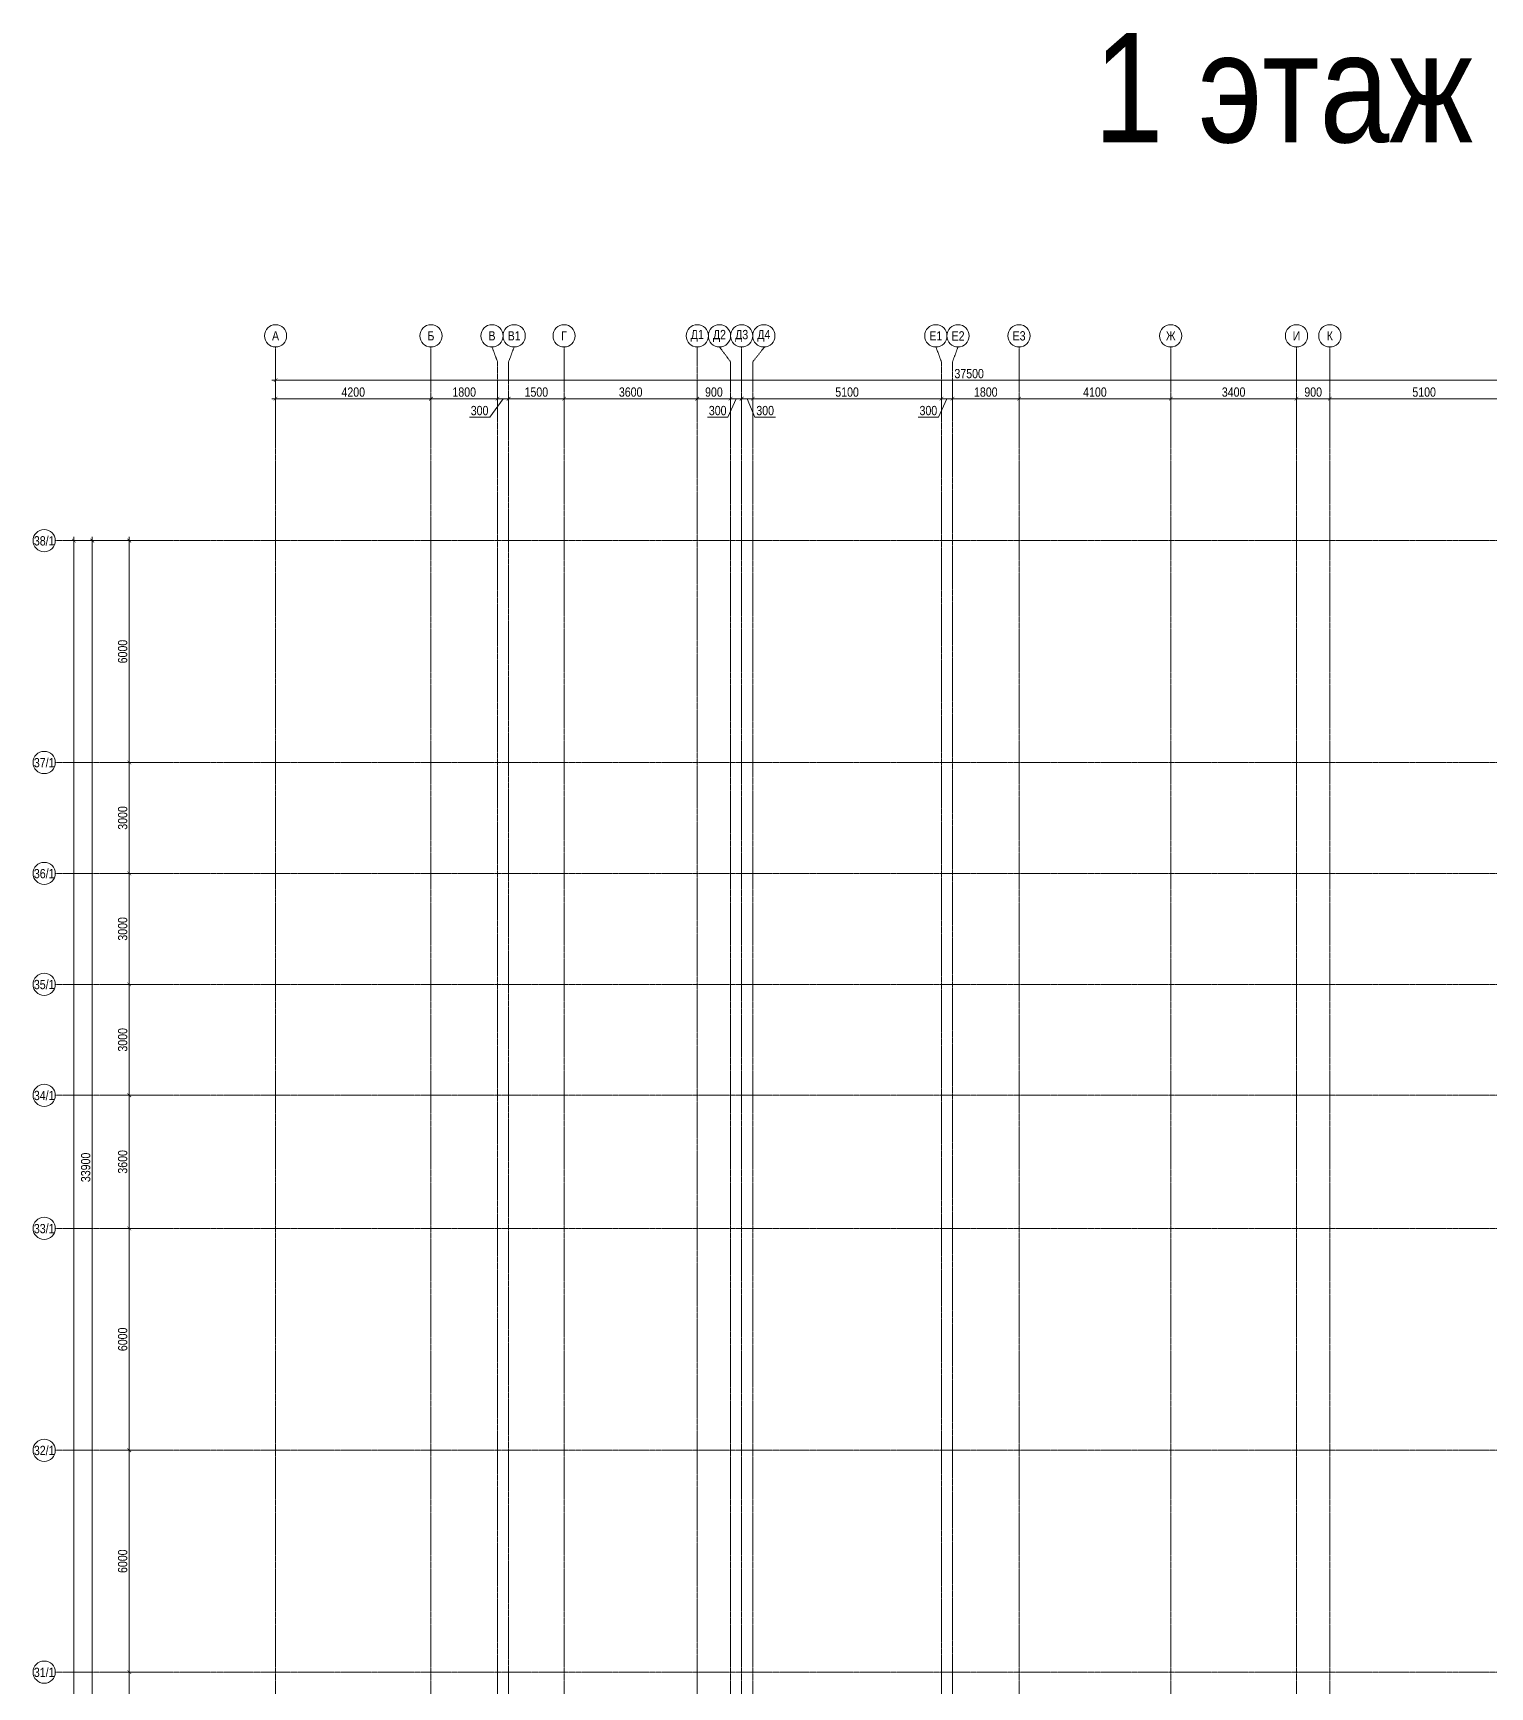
# Model space of a CAD drawing. Header units: millimetres. Extents: x -24360 to 609566, y -391049 to 148426.
# Drawn here: x -6555 to 32828, y 103700 to 148426 of the extents above; entities that cross this region are included whole.
import ezdxf
from ezdxf.enums import TextEntityAlignment as Align

# ---------------------------------------------------------------- set-up
doc = ezdxf.new("R2010")
doc.units = ezdxf.units.MM
doc.linetypes.add('CENTER2', pattern=[28.575, 19.05, -3.175, 3.175, -3.175])
doc.layers.get('Defpoints').update_dxf_attribs({"color": 140})
doc.layers.add('АИ_Текст', color=7, linetype='Continuous', lineweight=13)
doc.layers.add('АР_Оси_РД_размер', color=8, linetype='Continuous', lineweight=0)
doc.layers.add('АР_Оси_РД_100', color=7, linetype='Continuous', lineweight=0, true_color=0x525252)
doc.layers.add('РД_Оси_100', color=7, linetype='Continuous', lineweight=0, true_color=0x525252)
doc.styles.add('style1', font='ARIALN.TTF')
doc.styles.add('ккк', font='isocpeur.ttf', dxfattribs={"width": 0.85, "oblique": 15})
doc.dimstyles.new('Dim100_ареал', dxfattribs={"dimscale": 100, "dimtxt": 2.5, "dimasz": 1, "dimexe": 1, "dimexo": 1, "dimgap": 0.5, "dimtad": 1, "dimzin": 12, "dimdsep": 46, "dimtxsty": 'style1', "dimblk": 'ARCHTICK', "dimcen": 1, "dimdle": 1, "dimclrd": 256, "dimclre": 256, "dimaunit": 1, "dimadec": 0, "dimazin": 3, "dimtfac": 1, "dimtmove": 1, "dimatfit": 3, "dimldrblk": 'OPEN30', "dimfxl": 4, "dimfxlon": 1, "dimtolj": 1, "dimtzin": 0, "dimlwd": 9, "dimlwe": 9, "dimarcsym": 0})

# ---------------------------------------------------------------- blocks, each defined once
blk = doc.blocks.new('A-iden')
at = {"linetype": 'Continuous', "lineweight": 5}
blk.add_circle((0, -4), 3, dxfattribs=at)
at = {"color": 0, "linetype": 'Continuous', "lineweight": 20, "style": 'ккк', "width": 0.85}
blk.add_attdef('ID', text='', height=4, dxfattribs=at).set_placement((0.31, -3.85), align=Align.MIDDLE_CENTER)
blk = doc.blocks.new('_ArchTick')
at = {"color": 0, "linetype": 'ByBlock', "const_width": 0.15}
blk.add_lwpolyline([(-0.5, -0.5), (0.5, 0.5)], dxfattribs=at)
blk = doc.blocks.new('*D113')
at = {"layer": 'Defpoints', "color": 0, "lineweight": 50, "transparency": 16777216}
for p in [(-5455, 134700), (-2955, 134700), (-2955, 0)]:
    blk.add_point(p, dxfattribs=at)
at = {"layer": 'АР_Оси_РД_размер', "lineweight": 9, "transparency": 16777216}
for p, q in [((-5055, 134700), (-5555, 134700)), ((-5455, -100), (-5455, 134800)), ((-5055, 0), (-5555, 0))]:
    blk.add_line(p, q, dxfattribs=at)
at = {"layer": 'АР_Оси_РД_размер', "lineweight": 9, "transparency": 16777216, "xscale": 100, "yscale": 100, "zscale": 100}
for p, rotation in [((-5455, 134700), 90), ((-5455, 0), 270)]:
    blk.add_blockref('_ArchTick', p, dxfattribs=dict(at, rotation=rotation))
at = {"layer": 'АР_Оси_РД_размер', "color": 0, "transparency": 16777216, "insert": (-5633, 67350), "char_height": 250, "attachment_point": 5, "rotation": 90, "style": 'style1'}
blk.add_mtext('\\A1;134700', dxfattribs=at)
blk = doc.blocks.new('_Open30')
at = {"color": 0, "linetype": 'ByBlock', "lineweight": -2}
for p, q in [((-1, 0.27), (0, 0)), ((0, 0), (-1, -0.27)), ((0, 0), (-1, 0))]:
    blk.add_line(p, q, dxfattribs=at)
blk = doc.blocks.new('*D141')
at = {"layer": 'Defpoints', "color": 0, "lineweight": 50, "transparency": 16777216}
for p in [(-3955, 104100), (-2955, 104100), (-2955, 100800)]:
    blk.add_point(p, dxfattribs=at)
at = {"layer": 'АР_Оси_РД_размер', "lineweight": 9, "transparency": 16777216}
for p, q in [((-3555, 104100), (-4055, 104100)), ((-3955, 100700), (-3955, 104200)), ((-3555, 100800), (-4055, 100800))]:
    blk.add_line(p, q, dxfattribs=at)
at = {"layer": 'АР_Оси_РД_размер', "lineweight": 9, "transparency": 16777216, "xscale": 100, "yscale": 100, "zscale": 100}
for p, rotation in [((-3955, 104100), 90), ((-3955, 100800), 270)]:
    blk.add_blockref('_ArchTick', p, dxfattribs=dict(at, rotation=rotation))
at = {"layer": 'АР_Оси_РД_размер', "color": 0, "transparency": 16777216, "insert": (-4133, 102450), "char_height": 250, "attachment_point": 5, "rotation": 90, "style": 'style1'}
blk.add_mtext('\\A1;3300', dxfattribs=at)
blk = doc.blocks.new('*D142')
at = {"layer": 'Defpoints', "color": 0, "lineweight": 50, "transparency": 16777216}
for p in [(-3955, 110100), (-2955, 110100), (-2955, 104100)]:
    blk.add_point(p, dxfattribs=at)
at = {"layer": 'АР_Оси_РД_размер', "lineweight": 9, "transparency": 16777216}
for p, q in [((-3555, 110100), (-4055, 110100)), ((-3955, 104000), (-3955, 110200)), ((-3555, 104100), (-4055, 104100))]:
    blk.add_line(p, q, dxfattribs=at)
at = {"layer": 'АР_Оси_РД_размер', "lineweight": 9, "transparency": 16777216, "xscale": 100, "yscale": 100, "zscale": 100}
for p, rotation in [((-3955, 110100), 90), ((-3955, 104100), 270)]:
    blk.add_blockref('_ArchTick', p, dxfattribs=dict(at, rotation=rotation))
at = {"layer": 'АР_Оси_РД_размер', "color": 0, "transparency": 16777216, "insert": (-4133, 107100), "char_height": 250, "attachment_point": 5, "rotation": 90, "style": 'style1'}
blk.add_mtext('\\A1;6000', dxfattribs=at)
blk = doc.blocks.new('*D143')
at = {"layer": 'Defpoints', "color": 0, "lineweight": 50, "transparency": 16777216}
for p in [(-3955, 116100), (-2955, 116100), (-2955, 110100)]:
    blk.add_point(p, dxfattribs=at)
at = {"layer": 'АР_Оси_РД_размер', "lineweight": 9, "transparency": 16777216}
for p, q in [((-3555, 116100), (-4055, 116100)), ((-3955, 110000), (-3955, 116200)), ((-3555, 110100), (-4055, 110100))]:
    blk.add_line(p, q, dxfattribs=at)
at = {"layer": 'АР_Оси_РД_размер', "lineweight": 9, "transparency": 16777216, "xscale": 100, "yscale": 100, "zscale": 100}
for p, rotation in [((-3955, 116100), 90), ((-3955, 110100), 270)]:
    blk.add_blockref('_ArchTick', p, dxfattribs=dict(at, rotation=rotation))
at = {"layer": 'АР_Оси_РД_размер', "color": 0, "transparency": 16777216, "insert": (-4133, 113100), "char_height": 250, "attachment_point": 5, "rotation": 90, "style": 'style1'}
blk.add_mtext('\\A1;6000', dxfattribs=at)
blk = doc.blocks.new('*D144')
at = {"layer": 'Defpoints', "color": 0, "lineweight": 50, "transparency": 16777216}
for p in [(-3955, 119700), (-2955, 119700), (-2955, 116100)]:
    blk.add_point(p, dxfattribs=at)
at = {"layer": 'АР_Оси_РД_размер', "lineweight": 9, "transparency": 16777216}
for p, q in [((-3555, 119700), (-4055, 119700)), ((-3955, 116000), (-3955, 119800)), ((-3555, 116100), (-4055, 116100))]:
    blk.add_line(p, q, dxfattribs=at)
at = {"layer": 'АР_Оси_РД_размер', "lineweight": 9, "transparency": 16777216, "xscale": 100, "yscale": 100, "zscale": 100}
for p, rotation in [((-3955, 119700), 90), ((-3955, 116100), 270)]:
    blk.add_blockref('_ArchTick', p, dxfattribs=dict(at, rotation=rotation))
at = {"layer": 'АР_Оси_РД_размер', "color": 0, "transparency": 16777216, "insert": (-4133, 117900), "char_height": 250, "attachment_point": 5, "rotation": 90, "style": 'style1'}
blk.add_mtext('\\A1;3600', dxfattribs=at)
blk = doc.blocks.new('*D145')
at = {"layer": 'Defpoints', "color": 0, "lineweight": 50, "transparency": 16777216}
for p in [(-3955, 122700), (-2955, 122700), (-2955, 119700)]:
    blk.add_point(p, dxfattribs=at)
at = {"layer": 'АР_Оси_РД_размер', "lineweight": 9, "transparency": 16777216}
for p, q in [((-3555, 122700), (-4055, 122700)), ((-3955, 119600), (-3955, 122800)), ((-3555, 119700), (-4055, 119700))]:
    blk.add_line(p, q, dxfattribs=at)
at = {"layer": 'АР_Оси_РД_размер', "lineweight": 9, "transparency": 16777216, "xscale": 100, "yscale": 100, "zscale": 100}
for p, rotation in [((-3955, 122700), 90), ((-3955, 119700), 270)]:
    blk.add_blockref('_ArchTick', p, dxfattribs=dict(at, rotation=rotation))
at = {"layer": 'АР_Оси_РД_размер', "color": 0, "transparency": 16777216, "insert": (-4133, 121200), "char_height": 250, "attachment_point": 5, "rotation": 90, "style": 'style1'}
blk.add_mtext('\\A1;3000', dxfattribs=at)
blk = doc.blocks.new('*D146')
at = {"layer": 'Defpoints', "color": 0, "lineweight": 50, "transparency": 16777216}
for p in [(-3955, 125700), (-2955, 125700), (-2955, 122700)]:
    blk.add_point(p, dxfattribs=at)
at = {"layer": 'АР_Оси_РД_размер', "lineweight": 9, "transparency": 16777216}
for p, q in [((-3555, 125700), (-4055, 125700)), ((-3955, 122600), (-3955, 125800)), ((-3555, 122700), (-4055, 122700))]:
    blk.add_line(p, q, dxfattribs=at)
at = {"layer": 'АР_Оси_РД_размер', "lineweight": 9, "transparency": 16777216, "xscale": 100, "yscale": 100, "zscale": 100}
for p, rotation in [((-3955, 125700), 90), ((-3955, 122700), 270)]:
    blk.add_blockref('_ArchTick', p, dxfattribs=dict(at, rotation=rotation))
at = {"layer": 'АР_Оси_РД_размер', "color": 0, "transparency": 16777216, "insert": (-4133, 124200), "char_height": 250, "attachment_point": 5, "rotation": 90, "style": 'style1'}
blk.add_mtext('\\A1;3000', dxfattribs=at)
blk = doc.blocks.new('*D147')
at = {"layer": 'Defpoints', "color": 0, "lineweight": 50, "transparency": 16777216}
for p in [(-3955, 128700), (-2955, 128700), (-2955, 125700)]:
    blk.add_point(p, dxfattribs=at)
at = {"layer": 'АР_Оси_РД_размер', "lineweight": 9, "transparency": 16777216}
for p, q in [((-3555, 128700), (-4055, 128700)), ((-3955, 125600), (-3955, 128800)), ((-3555, 125700), (-4055, 125700))]:
    blk.add_line(p, q, dxfattribs=at)
at = {"layer": 'АР_Оси_РД_размер', "lineweight": 9, "transparency": 16777216, "xscale": 100, "yscale": 100, "zscale": 100}
for p, rotation in [((-3955, 128700), 90), ((-3955, 125700), 270)]:
    blk.add_blockref('_ArchTick', p, dxfattribs=dict(at, rotation=rotation))
at = {"layer": 'АР_Оси_РД_размер', "color": 0, "transparency": 16777216, "insert": (-4133, 127200), "char_height": 250, "attachment_point": 5, "rotation": 90, "style": 'style1'}
blk.add_mtext('\\A1;3000', dxfattribs=at)
blk = doc.blocks.new('*D148')
at = {"layer": 'Defpoints', "color": 0, "lineweight": 50, "transparency": 16777216}
for p in [(-3955, 134700), (-2955, 134700), (-2955, 128700)]:
    blk.add_point(p, dxfattribs=at)
at = {"layer": 'АР_Оси_РД_размер', "lineweight": 9, "transparency": 16777216}
for p, q in [((-3555, 134700), (-4055, 134700)), ((-3955, 128600), (-3955, 134800)), ((-3555, 128700), (-4055, 128700))]:
    blk.add_line(p, q, dxfattribs=at)
at = {"layer": 'АР_Оси_РД_размер', "lineweight": 9, "transparency": 16777216, "xscale": 100, "yscale": 100, "zscale": 100}
for p, rotation in [((-3955, 134700), 90), ((-3955, 128700), 270)]:
    blk.add_blockref('_ArchTick', p, dxfattribs=dict(at, rotation=rotation))
at = {"layer": 'АР_Оси_РД_размер', "color": 0, "transparency": 16777216, "insert": (-4133, 131700), "char_height": 250, "attachment_point": 5, "rotation": 90, "style": 'style1'}
blk.add_mtext('\\A1;6000', dxfattribs=at)
blk = doc.blocks.new('*D160')
at = {"layer": 'Defpoints', "color": 0, "lineweight": 50, "transparency": 16777216}
for p in [(-4955, 134700), (-2955, 134700), (-2955, 100800)]:
    blk.add_point(p, dxfattribs=at)
at = {"layer": 'АР_Оси_РД_размер', "lineweight": 9, "transparency": 16777216}
for p, q in [((-4555, 134700), (-5055, 134700)), ((-4955, 100700), (-4955, 134800)), ((-4555, 100800), (-5055, 100800))]:
    blk.add_line(p, q, dxfattribs=at)
at = {"layer": 'АР_Оси_РД_размер', "lineweight": 9, "transparency": 16777216, "xscale": 100, "yscale": 100, "zscale": 100}
for p, rotation in [((-4955, 134700), 90), ((-4955, 100800), 270)]:
    blk.add_blockref('_ArchTick', p, dxfattribs=dict(at, rotation=rotation))
at = {"layer": 'АР_Оси_РД_размер', "color": 0, "transparency": 16777216, "insert": (-5133, 117750), "char_height": 250, "attachment_point": 5, "rotation": 90, "style": 'style1'}
blk.add_mtext('\\A1;33900', dxfattribs=at)
blk = doc.blocks.new('*D203')
at = {"layer": 'Defpoints', "color": 0, "lineweight": 50, "transparency": 16777216}
for p in [(37500, 139039), (0, 137039), (37500, 137039)]:
    blk.add_point(p, dxfattribs=at)
at = {"layer": 'АР_Оси_РД_размер', "lineweight": 9, "transparency": 16777216}
for p, q in [((0, 138639), (0, 139139)), ((37500, 138639), (37500, 139139)), ((-100, 139039), (37600, 139039))]:
    blk.add_line(p, q, dxfattribs=at)
at = {"layer": 'АР_Оси_РД_размер', "lineweight": 9, "transparency": 16777216, "xscale": 100, "yscale": 100, "zscale": 100, "rotation": 180}
blk.add_blockref('_ArchTick', (0, 139039), dxfattribs=at)
at = {"layer": 'АР_Оси_РД_размер', "lineweight": 9, "transparency": 16777216, "xscale": 100, "yscale": 100, "zscale": 100}
blk.add_blockref('_ArchTick', (37500, 139039), dxfattribs=at)
at = {"layer": 'АР_Оси_РД_размер', "color": 0, "transparency": 16777216, "insert": (18750, 139216), "char_height": 250, "attachment_point": 5, "style": 'style1'}
blk.add_mtext('\\A1;37500', dxfattribs=at)
blk = doc.blocks.new('*D205')
at = {"layer": 'Defpoints', "color": 0, "lineweight": 50, "transparency": 16777216}
for p in [(4200, 138539), (0, 137039), (4200, 137039)]:
    blk.add_point(p, dxfattribs=at)
at = {"layer": 'АР_Оси_РД_размер', "lineweight": 9, "transparency": 16777216}
for p, q in [((-100, 138539), (4300, 138539)), ((0, 138139), (0, 138639)), ((4200, 138139), (4200, 138639))]:
    blk.add_line(p, q, dxfattribs=at)
at = {"layer": 'АР_Оси_РД_размер', "lineweight": 9, "transparency": 16777216, "xscale": 100, "yscale": 100, "zscale": 100, "rotation": 180}
blk.add_blockref('_ArchTick', (0, 138539), dxfattribs=at)
at = {"layer": 'АР_Оси_РД_размер', "lineweight": 9, "transparency": 16777216, "xscale": 100, "yscale": 100, "zscale": 100}
blk.add_blockref('_ArchTick', (4200, 138539), dxfattribs=at)
at = {"layer": 'АР_Оси_РД_размер', "color": 0, "transparency": 16777216, "insert": (2100, 138716), "char_height": 250, "attachment_point": 5, "style": 'style1'}
blk.add_mtext('\\A1;4200', dxfattribs=at)
blk = doc.blocks.new('*D206')
at = {"layer": 'Defpoints', "color": 0, "lineweight": 50, "transparency": 16777216}
for p in [(6000, 138539), (4200, 137039), (6000, 137039)]:
    blk.add_point(p, dxfattribs=at)
at = {"layer": 'АР_Оси_РД_размер', "lineweight": 9, "transparency": 16777216}
for p, q in [((4100, 138539), (6100, 138539)), ((4200, 138139), (4200, 138639)), ((6000, 138139), (6000, 138639))]:
    blk.add_line(p, q, dxfattribs=at)
at = {"layer": 'АР_Оси_РД_размер', "lineweight": 9, "transparency": 16777216, "xscale": 100, "yscale": 100, "zscale": 100, "rotation": 180}
blk.add_blockref('_ArchTick', (4200, 138539), dxfattribs=at)
at = {"layer": 'АР_Оси_РД_размер', "lineweight": 9, "transparency": 16777216, "xscale": 100, "yscale": 100, "zscale": 100}
blk.add_blockref('_ArchTick', (6000, 138539), dxfattribs=at)
at = {"layer": 'АР_Оси_РД_размер', "color": 0, "transparency": 16777216, "insert": (5100, 138716), "char_height": 250, "attachment_point": 5, "style": 'style1'}
blk.add_mtext('\\A1;1800', dxfattribs=at)
blk = doc.blocks.new('*D207')
at = {"layer": 'Defpoints', "color": 0, "lineweight": 50, "transparency": 16777216}
for p in [(6300, 138539), (6000, 137039), (6300, 137039)]:
    blk.add_point(p, dxfattribs=at)
at = {"layer": 'АР_Оси_РД_размер', "lineweight": 9, "transparency": 16777216}
for p, q in [((6150, 138539), (5792, 138039)), ((5900, 138539), (6400, 138539)), ((6000, 138139), (6000, 138639)), ((6300, 138139), (6300, 138639)), ((5792, 138039), (5240, 138039))]:
    blk.add_line(p, q, dxfattribs=at)
at = {"layer": 'АР_Оси_РД_размер', "lineweight": 9, "transparency": 16777216, "xscale": 100, "yscale": 100, "zscale": 100, "rotation": 180}
blk.add_blockref('_ArchTick', (6000, 138539), dxfattribs=at)
at = {"layer": 'АР_Оси_РД_размер', "lineweight": 9, "transparency": 16777216, "xscale": 100, "yscale": 100, "zscale": 100}
blk.add_blockref('_ArchTick', (6300, 138539), dxfattribs=at)
at = {"layer": 'АР_Оси_РД_размер', "color": 0, "transparency": 16777216, "insert": (5516, 138216), "char_height": 250, "attachment_point": 5, "style": 'style1'}
blk.add_mtext('\\A1;300', dxfattribs=at)
blk = doc.blocks.new('*D208')
at = {"layer": 'Defpoints', "color": 0, "lineweight": 50, "transparency": 16777216}
for p in [(7800, 138539), (6300, 137039), (7800, 137039)]:
    blk.add_point(p, dxfattribs=at)
at = {"layer": 'АР_Оси_РД_размер', "lineweight": 9, "transparency": 16777216}
for p, q in [((6200, 138539), (7900, 138539)), ((6300, 138139), (6300, 138639)), ((7800, 138139), (7800, 138639))]:
    blk.add_line(p, q, dxfattribs=at)
at = {"layer": 'АР_Оси_РД_размер', "lineweight": 9, "transparency": 16777216, "xscale": 100, "yscale": 100, "zscale": 100, "rotation": 180}
blk.add_blockref('_ArchTick', (6300, 138539), dxfattribs=at)
at = {"layer": 'АР_Оси_РД_размер', "lineweight": 9, "transparency": 16777216, "xscale": 100, "yscale": 100, "zscale": 100}
blk.add_blockref('_ArchTick', (7800, 138539), dxfattribs=at)
at = {"layer": 'АР_Оси_РД_размер', "color": 0, "transparency": 16777216, "insert": (7050, 138716), "char_height": 250, "attachment_point": 5, "style": 'style1'}
blk.add_mtext('\\A1;1500', dxfattribs=at)
blk = doc.blocks.new('*D209')
at = {"layer": 'Defpoints', "color": 0, "lineweight": 50, "transparency": 16777216}
for p in [(11400, 138539), (7800, 137039), (11400, 137039)]:
    blk.add_point(p, dxfattribs=at)
at = {"layer": 'АР_Оси_РД_размер', "lineweight": 9, "transparency": 16777216}
for p, q in [((7700, 138539), (11500, 138539)), ((7800, 138139), (7800, 138639)), ((11400, 138139), (11400, 138639))]:
    blk.add_line(p, q, dxfattribs=at)
at = {"layer": 'АР_Оси_РД_размер', "lineweight": 9, "transparency": 16777216, "xscale": 100, "yscale": 100, "zscale": 100, "rotation": 180}
blk.add_blockref('_ArchTick', (7800, 138539), dxfattribs=at)
at = {"layer": 'АР_Оси_РД_размер', "lineweight": 9, "transparency": 16777216, "xscale": 100, "yscale": 100, "zscale": 100}
blk.add_blockref('_ArchTick', (11400, 138539), dxfattribs=at)
at = {"layer": 'АР_Оси_РД_размер', "color": 0, "transparency": 16777216, "insert": (9600, 138716), "char_height": 250, "attachment_point": 5, "style": 'style1'}
blk.add_mtext('\\A1;3600', dxfattribs=at)
blk = doc.blocks.new('*D210')
at = {"layer": 'Defpoints', "color": 0, "lineweight": 50, "transparency": 16777216}
for p in [(12300, 138539), (11400, 137039), (12300, 137039)]:
    blk.add_point(p, dxfattribs=at)
at = {"layer": 'АР_Оси_РД_размер', "lineweight": 9, "transparency": 16777216}
for p, q in [((11300, 138539), (12400, 138539)), ((11400, 138139), (11400, 138639)), ((12300, 138139), (12300, 138639))]:
    blk.add_line(p, q, dxfattribs=at)
at = {"layer": 'АР_Оси_РД_размер', "lineweight": 9, "transparency": 16777216, "xscale": 100, "yscale": 100, "zscale": 100, "rotation": 180}
blk.add_blockref('_ArchTick', (11400, 138539), dxfattribs=at)
at = {"layer": 'АР_Оси_РД_размер', "lineweight": 9, "transparency": 16777216, "xscale": 100, "yscale": 100, "zscale": 100}
blk.add_blockref('_ArchTick', (12300, 138539), dxfattribs=at)
at = {"layer": 'АР_Оси_РД_размер', "color": 0, "transparency": 16777216, "insert": (11850, 138716), "char_height": 250, "attachment_point": 5, "style": 'style1'}
blk.add_mtext('\\A1;900', dxfattribs=at)
blk = doc.blocks.new('*D211')
at = {"layer": 'Defpoints', "color": 0, "lineweight": 50, "transparency": 16777216}
for p in [(12600, 138539), (12300, 137039), (12600, 137039)]:
    blk.add_point(p, dxfattribs=at)
at = {"layer": 'АР_Оси_РД_размер', "lineweight": 9, "transparency": 16777216}
for p, q in [((12200, 138539), (12700, 138539)), ((12450, 138539), (12229, 138039)), ((12300, 138139), (12300, 138639)), ((12600, 138139), (12600, 138639)), ((12229, 138039), (11676, 138039))]:
    blk.add_line(p, q, dxfattribs=at)
at = {"layer": 'АР_Оси_РД_размер', "lineweight": 9, "transparency": 16777216, "xscale": 100, "yscale": 100, "zscale": 100, "rotation": 180}
blk.add_blockref('_ArchTick', (12300, 138539), dxfattribs=at)
at = {"layer": 'АР_Оси_РД_размер', "lineweight": 9, "transparency": 16777216, "xscale": 100, "yscale": 100, "zscale": 100}
blk.add_blockref('_ArchTick', (12600, 138539), dxfattribs=at)
at = {"layer": 'АР_Оси_РД_размер', "color": 0, "transparency": 16777216, "insert": (11952, 138216), "char_height": 250, "attachment_point": 5, "style": 'style1'}
blk.add_mtext('\\A1;300', dxfattribs=at)
blk = doc.blocks.new('*D212')
at = {"layer": 'Defpoints', "color": 0, "lineweight": 50, "transparency": 16777216}
for p in [(12900, 138539), (12600, 137039), (12900, 137039)]:
    blk.add_point(p, dxfattribs=at)
at = {"layer": 'АР_Оси_РД_размер', "lineweight": 9, "transparency": 16777216}
for p, q in [((12500, 138539), (13000, 138539)), ((12600, 138139), (12600, 138639)), ((12750, 138539), (12959, 138039)), ((12900, 138139), (12900, 138639)), ((12959, 138039), (13511, 138039))]:
    blk.add_line(p, q, dxfattribs=at)
at = {"layer": 'АР_Оси_РД_размер', "lineweight": 9, "transparency": 16777216, "xscale": 100, "yscale": 100, "zscale": 100, "rotation": 180}
blk.add_blockref('_ArchTick', (12600, 138539), dxfattribs=at)
at = {"layer": 'АР_Оси_РД_размер', "lineweight": 9, "transparency": 16777216, "xscale": 100, "yscale": 100, "zscale": 100}
blk.add_blockref('_ArchTick', (12900, 138539), dxfattribs=at)
at = {"layer": 'АР_Оси_РД_размер', "color": 0, "transparency": 16777216, "insert": (13235, 138216), "char_height": 250, "attachment_point": 5, "style": 'style1'}
blk.add_mtext('\\A1;300', dxfattribs=at)
blk = doc.blocks.new('*D213')
at = {"layer": 'Defpoints', "color": 0, "lineweight": 50, "transparency": 16777216}
for p in [(18000, 138539), (12900, 137039), (18000, 137039)]:
    blk.add_point(p, dxfattribs=at)
at = {"layer": 'АР_Оси_РД_размер', "lineweight": 9, "transparency": 16777216}
for p, q in [((12800, 138539), (18100, 138539)), ((12900, 138139), (12900, 138639)), ((18000, 138139), (18000, 138639))]:
    blk.add_line(p, q, dxfattribs=at)
at = {"layer": 'АР_Оси_РД_размер', "lineweight": 9, "transparency": 16777216, "xscale": 100, "yscale": 100, "zscale": 100, "rotation": 180}
blk.add_blockref('_ArchTick', (12900, 138539), dxfattribs=at)
at = {"layer": 'АР_Оси_РД_размер', "lineweight": 9, "transparency": 16777216, "xscale": 100, "yscale": 100, "zscale": 100}
blk.add_blockref('_ArchTick', (18000, 138539), dxfattribs=at)
at = {"layer": 'АР_Оси_РД_размер', "color": 0, "transparency": 16777216, "insert": (15450, 138716), "char_height": 250, "attachment_point": 5, "style": 'style1'}
blk.add_mtext('\\A1;5100', dxfattribs=at)
blk = doc.blocks.new('*D214')
at = {"layer": 'Defpoints', "color": 0, "lineweight": 50, "transparency": 16777216}
for p in [(18300, 138539), (18000, 137039), (18300, 137039)]:
    blk.add_point(p, dxfattribs=at)
at = {"layer": 'АР_Оси_РД_размер', "lineweight": 9, "transparency": 16777216}
for p, q in [((17900, 138539), (18400, 138539)), ((18150, 138539), (17925, 138039)), ((18000, 138139), (18000, 138639)), ((18300, 138139), (18300, 138639)), ((17925, 138039), (17372, 138039))]:
    blk.add_line(p, q, dxfattribs=at)
at = {"layer": 'АР_Оси_РД_размер', "lineweight": 9, "transparency": 16777216, "xscale": 100, "yscale": 100, "zscale": 100, "rotation": 180}
blk.add_blockref('_ArchTick', (18000, 138539), dxfattribs=at)
at = {"layer": 'АР_Оси_РД_размер', "lineweight": 9, "transparency": 16777216, "xscale": 100, "yscale": 100, "zscale": 100}
blk.add_blockref('_ArchTick', (18300, 138539), dxfattribs=at)
at = {"layer": 'АР_Оси_РД_размер', "color": 0, "transparency": 16777216, "insert": (17648, 138216), "char_height": 250, "attachment_point": 5, "style": 'style1'}
blk.add_mtext('\\A1;300', dxfattribs=at)
blk = doc.blocks.new('*D215')
at = {"layer": 'Defpoints', "color": 0, "lineweight": 50, "transparency": 16777216}
for p in [(20100, 138539), (18300, 137039), (20100, 137039)]:
    blk.add_point(p, dxfattribs=at)
at = {"layer": 'АР_Оси_РД_размер', "lineweight": 9, "transparency": 16777216}
for p, q in [((18200, 138539), (20200, 138539)), ((18300, 138139), (18300, 138639)), ((20100, 138139), (20100, 138639))]:
    blk.add_line(p, q, dxfattribs=at)
at = {"layer": 'АР_Оси_РД_размер', "lineweight": 9, "transparency": 16777216, "xscale": 100, "yscale": 100, "zscale": 100, "rotation": 180}
blk.add_blockref('_ArchTick', (18300, 138539), dxfattribs=at)
at = {"layer": 'АР_Оси_РД_размер', "lineweight": 9, "transparency": 16777216, "xscale": 100, "yscale": 100, "zscale": 100}
blk.add_blockref('_ArchTick', (20100, 138539), dxfattribs=at)
at = {"layer": 'АР_Оси_РД_размер', "color": 0, "transparency": 16777216, "insert": (19200, 138716), "char_height": 250, "attachment_point": 5, "style": 'style1'}
blk.add_mtext('\\A1;1800', dxfattribs=at)
blk = doc.blocks.new('*D216')
at = {"layer": 'Defpoints', "color": 0, "lineweight": 50, "transparency": 16777216}
for p in [(24200, 138539), (20100, 137039), (24200, 137039)]:
    blk.add_point(p, dxfattribs=at)
at = {"layer": 'АР_Оси_РД_размер', "lineweight": 9, "transparency": 16777216}
for p, q in [((20000, 138539), (24300, 138539)), ((20100, 138139), (20100, 138639)), ((24200, 138139), (24200, 138639))]:
    blk.add_line(p, q, dxfattribs=at)
at = {"layer": 'АР_Оси_РД_размер', "lineweight": 9, "transparency": 16777216, "xscale": 100, "yscale": 100, "zscale": 100, "rotation": 180}
blk.add_blockref('_ArchTick', (20100, 138539), dxfattribs=at)
at = {"layer": 'АР_Оси_РД_размер', "lineweight": 9, "transparency": 16777216, "xscale": 100, "yscale": 100, "zscale": 100}
blk.add_blockref('_ArchTick', (24200, 138539), dxfattribs=at)
at = {"layer": 'АР_Оси_РД_размер', "color": 0, "transparency": 16777216, "insert": (22150, 138716), "char_height": 250, "attachment_point": 5, "style": 'style1'}
blk.add_mtext('\\A1;4100', dxfattribs=at)
blk = doc.blocks.new('*D217')
at = {"layer": 'Defpoints', "color": 0, "lineweight": 50, "transparency": 16777216}
for p in [(27600, 138539), (24200, 137039), (27600, 137039)]:
    blk.add_point(p, dxfattribs=at)
at = {"layer": 'АР_Оси_РД_размер', "lineweight": 9, "transparency": 16777216}
for p, q in [((24100, 138539), (27700, 138539)), ((24200, 138139), (24200, 138639)), ((27600, 138139), (27600, 138639))]:
    blk.add_line(p, q, dxfattribs=at)
at = {"layer": 'АР_Оси_РД_размер', "lineweight": 9, "transparency": 16777216, "xscale": 100, "yscale": 100, "zscale": 100, "rotation": 180}
blk.add_blockref('_ArchTick', (24200, 138539), dxfattribs=at)
at = {"layer": 'АР_Оси_РД_размер', "lineweight": 9, "transparency": 16777216, "xscale": 100, "yscale": 100, "zscale": 100}
blk.add_blockref('_ArchTick', (27600, 138539), dxfattribs=at)
at = {"layer": 'АР_Оси_РД_размер', "color": 0, "transparency": 16777216, "insert": (25900, 138716), "char_height": 250, "attachment_point": 5, "style": 'style1'}
blk.add_mtext('\\A1;3400', dxfattribs=at)
blk = doc.blocks.new('*D218')
at = {"layer": 'Defpoints', "color": 0, "lineweight": 50, "transparency": 16777216}
for p in [(28500, 138539), (27600, 137039), (28500, 137039)]:
    blk.add_point(p, dxfattribs=at)
at = {"layer": 'АР_Оси_РД_размер', "lineweight": 9, "transparency": 16777216}
for p, q in [((27500, 138539), (28600, 138539)), ((27600, 138139), (27600, 138639)), ((28500, 138139), (28500, 138639))]:
    blk.add_line(p, q, dxfattribs=at)
at = {"layer": 'АР_Оси_РД_размер', "lineweight": 9, "transparency": 16777216, "xscale": 100, "yscale": 100, "zscale": 100, "rotation": 180}
blk.add_blockref('_ArchTick', (27600, 138539), dxfattribs=at)
at = {"layer": 'АР_Оси_РД_размер', "lineweight": 9, "transparency": 16777216, "xscale": 100, "yscale": 100, "zscale": 100}
blk.add_blockref('_ArchTick', (28500, 138539), dxfattribs=at)
at = {"layer": 'АР_Оси_РД_размер', "color": 0, "transparency": 16777216, "insert": (28050, 138716), "char_height": 250, "attachment_point": 5, "style": 'style1'}
blk.add_mtext('\\A1;900', dxfattribs=at)
blk = doc.blocks.new('*D219')
at = {"layer": 'Defpoints', "color": 0, "lineweight": 50, "transparency": 16777216}
for p in [(33600, 138539), (28500, 137039), (33600, 137039)]:
    blk.add_point(p, dxfattribs=at)
at = {"layer": 'АР_Оси_РД_размер', "lineweight": 9, "transparency": 16777216}
for p, q in [((28400, 138539), (33700, 138539)), ((28500, 138139), (28500, 138639)), ((33600, 138139), (33600, 138639))]:
    blk.add_line(p, q, dxfattribs=at)
at = {"layer": 'АР_Оси_РД_размер', "lineweight": 9, "transparency": 16777216, "xscale": 100, "yscale": 100, "zscale": 100, "rotation": 180}
blk.add_blockref('_ArchTick', (28500, 138539), dxfattribs=at)
at = {"layer": 'АР_Оси_РД_размер', "lineweight": 9, "transparency": 16777216, "xscale": 100, "yscale": 100, "zscale": 100}
blk.add_blockref('_ArchTick', (33600, 138539), dxfattribs=at)
at = {"layer": 'АР_Оси_РД_размер', "color": 0, "transparency": 16777216, "insert": (31050, 138716), "char_height": 250, "attachment_point": 5, "style": 'style1'}
blk.add_mtext('\\A1;5100', dxfattribs=at)
blk = doc.blocks.new('СОШ_2200_АР_ОСИ_М100_28.05.24')
at = {"layer": 'АР_Оси_РД_100', "linetype": 'CENTER2'}
for p, q in [((0, -6155), (0, 139938.679)), ((4200, -6155), (4200, 139938.679)), ((20100, -6155), (20100, 139938.679)), ((24200, -6155), (24200, 139938.679)), ((27600, -6155), (27600, 139938.679)), ((-5954.958, 134700), (119910, 134700)), ((-5954.958, 128700), (119910, 128700)), ((-5954.958, 125700), (119910, 125700)), ((-5954.958, 122700), (119910, 122700)), ((-5954.958, 119700), (119910, 119700)), ((-5954.958, 116100), (119910, 116100)), ((-5954.958, 110100), (119910, 110100)), ((-5954.958, 104100), (119910, 104100))]:
    blk.add_line(p, q, dxfattribs=at)
for points in [[(5849.555, 139938.679), (6000, 139538.679), (6000, -6194.559)], [(6300, -6195.83), (6300, 139538.679), (6450, 139938.679)], [(7800, -6155), (7800, 139938.679)], [(11400, 139938.679), (11400, -6155)], [(12000.12, -6155), (12300, -5755), (12300, 139538.679), (12000, 139938.679)], [(12600, -6155), (12600, 139938.679)], [(13200, -6155), (12900, -5755), (12900, 139538.679), (13220.167, 139939.357)], [(17850, 139938.679), (18000, 139538.679), (18000, -6194.092)], [(18300, -6196.31), (18300, 139538.679), (18450, 139938.679)], [(28500, -6155), (28500, 139938.679)]]:
    blk.add_lwpolyline(points, dxfattribs=at)
at = {"layer": 'АР_Оси_РД_100'}
ref = blk.add_blockref('A-iden', (0, 140638.679), dxfattribs=dict(at, xscale=100, yscale=100, zscale=100))
ref.add_attrib('ID', 'А', dxfattribs={"layer": '0', "linetype": 'Continuous', "height": 250, "style": 'style1'}).set_placement((0, 140238.679), align=Align.MIDDLE)
ref = blk.add_blockref('A-iden', (4200, 140638.679), dxfattribs=dict(at, xscale=100, yscale=100, zscale=100))
ref.add_attrib('ID', 'Б', dxfattribs={"layer": '0', "linetype": 'Continuous', "height": 250, "style": 'style1'}).set_placement((4200, 140238.679), align=Align.MIDDLE)
ref = blk.add_blockref('A-iden', (5850, 140638.678), dxfattribs=dict(at, xscale=100, yscale=100, zscale=100))
ref.add_attrib('ID', 'В', dxfattribs={"layer": '0', "linetype": 'Continuous', "height": 250, "style": 'style1'}).set_placement((5850, 140238.678), align=Align.MIDDLE)
ref = blk.add_blockref('A-iden', (6450, 140638.679), dxfattribs=dict(at, xscale=100, yscale=100, zscale=100))
ref.add_attrib('ID', 'В1', dxfattribs={"layer": '0', "linetype": 'Continuous', "height": 250, "style": 'style1'}).set_placement((6450, 140238.679), align=Align.MIDDLE)
ref = blk.add_blockref('A-iden', (7800, 140638.679), dxfattribs=dict(at, xscale=100, yscale=100, zscale=100))
ref.add_attrib('ID', 'Г', dxfattribs={"layer": '0', "linetype": 'Continuous', "height": 250, "style": 'style1'}).set_placement((7800, 140238.679), align=Align.MIDDLE)
ref = blk.add_blockref('A-iden', (11400, 140638.679), dxfattribs=dict(at, xscale=100, yscale=100, zscale=100))
ref.add_attrib('ID', 'Д1', dxfattribs={"layer": '0', "linetype": 'Continuous', "height": 250, "style": 'style1'}).set_placement((11400, 140238.679), align=Align.MIDDLE)
ref = blk.add_blockref('A-iden', (12000, 140638.679), dxfattribs=dict(at, xscale=100, yscale=100, zscale=100))
ref.add_attrib('ID', 'Д2', dxfattribs={"layer": '0', "linetype": 'Continuous', "height": 250, "style": 'style1'}).set_placement((12000, 140238.679), align=Align.MIDDLE)
ref = blk.add_blockref('A-iden', (12600, 140638.679), dxfattribs=dict(at, xscale=100, yscale=100, zscale=100))
ref.add_attrib('ID', 'Д3', dxfattribs={"layer": '0', "linetype": 'Continuous', "height": 250, "style": 'style1'}).set_placement((12600, 140238.679), align=Align.MIDDLE)
ref = blk.add_blockref('A-iden', (13200, 140638.678), dxfattribs=dict(at, xscale=100, yscale=100, zscale=100))
ref.add_attrib('ID', 'Д4', dxfattribs={"layer": '0', "linetype": 'Continuous', "height": 250, "style": 'style1'}).set_placement((13200, 140238.678), align=Align.MIDDLE)
ref = blk.add_blockref('A-iden', (17850, 140638.679), dxfattribs=dict(at, xscale=100, yscale=100, zscale=100))
ref.add_attrib('ID', 'Е1', dxfattribs={"layer": '0', "linetype": 'Continuous', "height": 250, "style": 'style1'}).set_placement((17850, 140238.679), align=Align.MIDDLE)
ref = blk.add_blockref('A-iden', (18450, 140638.679), dxfattribs=dict(at, xscale=100, yscale=100, zscale=100))
ref.add_attrib('ID', 'Е2', dxfattribs={"layer": '0', "linetype": 'Continuous', "height": 250, "style": 'style1'}).set_placement((18450, 140238.679), align=Align.MIDDLE)
ref = blk.add_blockref('A-iden', (20100, 140638.679), dxfattribs=dict(at, xscale=100, yscale=100, zscale=100))
ref.add_attrib('ID', 'Е3', dxfattribs={"layer": '0', "linetype": 'Continuous', "height": 250, "style": 'style1'}).set_placement((20100, 140238.679), align=Align.MIDDLE)
ref = blk.add_blockref('A-iden', (24200, 140638.679), dxfattribs=dict(at, xscale=100, yscale=100, zscale=100))
ref.add_attrib('ID', 'Ж', dxfattribs={"layer": '0', "linetype": 'Continuous', "height": 250, "style": 'style1'}).set_placement((24200, 140238.679), align=Align.MIDDLE)
ref = blk.add_blockref('A-iden', (27600, 140638.679), dxfattribs=dict(at, xscale=100, yscale=100, zscale=100))
ref.add_attrib('ID', 'И', dxfattribs={"layer": '0', "linetype": 'Continuous', "height": 250, "style": 'style1'}).set_placement((27600, 140238.679), align=Align.MIDDLE)
ref = blk.add_blockref('A-iden', (28500, 140638.679), dxfattribs=dict(at, xscale=100, yscale=100, zscale=100))
ref.add_attrib('ID', 'К', dxfattribs={"layer": '0', "linetype": 'Continuous', "height": 250, "style": 'style1'}).set_placement((28500, 140238.679), align=Align.MIDDLE)
ref = blk.add_blockref('A-iden', (-6254.958, 135100), dxfattribs=dict(at, xscale=100, yscale=100, zscale=100))
ref.add_attrib('ID', '38/1', dxfattribs={"layer": '0', "linetype": 'Continuous', "height": 250, "style": 'style1'}).set_placement((-6254.958, 134700), align=Align.MIDDLE)
ref = blk.add_blockref('A-iden', (-6254.958, 129100), dxfattribs=dict(at, xscale=100, yscale=100, zscale=100))
ref.add_attrib('ID', '37/1', dxfattribs={"layer": '0', "linetype": 'Continuous', "height": 250, "style": 'style1'}).set_placement((-6254.958, 128700), align=Align.MIDDLE)
ref = blk.add_blockref('A-iden', (-6254.958, 126100), dxfattribs=dict(at, xscale=100, yscale=100, zscale=100))
ref.add_attrib('ID', '36/1', dxfattribs={"layer": '0', "linetype": 'Continuous', "height": 250, "style": 'style1'}).set_placement((-6254.958, 125700), align=Align.MIDDLE)
ref = blk.add_blockref('A-iden', (-6254.958, 123100), dxfattribs=dict(at, xscale=100, yscale=100, zscale=100))
ref.add_attrib('ID', '35/1', dxfattribs={"layer": '0', "linetype": 'Continuous', "height": 250, "style": 'style1'}).set_placement((-6254.958, 122700), align=Align.MIDDLE)
ref = blk.add_blockref('A-iden', (-6254.958, 120100), dxfattribs=dict(at, xscale=100, yscale=100, zscale=100))
ref.add_attrib('ID', '34/1', dxfattribs={"layer": '0', "linetype": 'Continuous', "height": 250, "style": 'style1'}).set_placement((-6254.958, 119700), align=Align.MIDDLE)
ref = blk.add_blockref('A-iden', (-6254.958, 116500), dxfattribs=dict(at, xscale=100, yscale=100, zscale=100))
ref.add_attrib('ID', '33/1', dxfattribs={"layer": '0', "linetype": 'Continuous', "height": 250, "style": 'style1'}).set_placement((-6254.958, 116100), align=Align.MIDDLE)
ref = blk.add_blockref('A-iden', (-6254.958, 110500), dxfattribs=dict(at, xscale=100, yscale=100, zscale=100))
ref.add_attrib('ID', '32/1', dxfattribs={"layer": '0', "linetype": 'Continuous', "height": 250, "style": 'style1'}).set_placement((-6254.958, 110100), align=Align.MIDDLE)
ref = blk.add_blockref('A-iden', (-6254.958, 104500), dxfattribs=dict(at, xscale=100, yscale=100, zscale=100))
ref.add_attrib('ID', '31/1', dxfattribs={"layer": '0', "linetype": 'Continuous', "height": 250, "style": 'style1'}).set_placement((-6254.958, 104100), align=Align.MIDDLE)
at = {"layer": 'АР_Оси_РД_размер'}
for base, p1, p2, picture, middle in [((37500, 139038.679), (0, 137038.679), (37500, 137038.679), '*D203', (18750, 139216.322)), ((4200, 138538.679), (0, 137038.679), (4200, 137038.679), '*D205', (2100, 138716.322)), ((6000, 138538.679), (4200, 137038.679), (6000, 137038.679), '*D206', (5100, 138716.322)), ((7800, 138538.679), (6300, 137038.679), (7800, 137038.679), '*D208', (7050, 138716.322)), ((11400, 138538.679), (7800, 137038.679), (11400, 137038.679), '*D209', (9600, 138716.322)), ((12300, 138538.679), (11400, 137038.679), (12300, 137038.679), '*D210', (11850, 138716.322)), ((18000, 138538.679), (12900, 137038.679), (18000, 137038.679), '*D213', (15450, 138716.322)), ((20100, 138538.679), (18300, 137038.679), (20100, 137038.679), '*D215', (19200, 138716.322)), ((24200, 138538.679), (20100, 137038.679), (24200, 137038.679), '*D216', (22150, 138716.322)), ((27600, 138538.679), (24200, 137038.679), (27600, 137038.679), '*D217', (25900, 138716.322)), ((28500, 138538.679), (27600, 137038.679), (28500, 137038.679), '*D218', (28050, 138716.322)), ((33600, 138538.679), (28500, 137038.679), (33600, 137038.679), '*D219', (31050, 138716.322))]:
    dim = blk.add_linear_dim(base=base, p1=p1, p2=p2, dimstyle='Dim100_ареал', dxfattribs=at)
    dim.commit()
    dim.dimension.update_dxf_attribs({"geometry": picture, "text_midpoint": middle})
for base, p1, p2, picture, middle in [((6300, 138538.679), (6000, 137038.679), (6300, 137038.679), '*D207', (5742.078, 138038.679)), ((12600, 138538.679), (12300, 137038.679), (12600, 137038.679), '*D211', (12178.569, 138038.679)), ((12900, 138538.679), (12600, 137038.679), (12900, 137038.679), '*D212', (13009.032, 138038.679)), ((18300, 138538.679), (18000, 137038.679), (18300, 137038.679), '*D214', (17874.514, 138038.679))]:
    dim = blk.add_linear_dim(base=base, p1=p1, p2=p2, dimstyle='Dim100_ареал', dxfattribs=at)
    dim.commit()
    dim.dimension.update_dxf_attribs({"geometry": picture, "text_midpoint": middle, "dimtype": 128})
for base, p1, p2, picture, middle in [((-5454.958, 134700), (-2954.958, 0), (-2954.958, 134700), '*D113', (-5632.601, 67350)), ((-4954.958, 134700), (-2954.958, 100800), (-2954.958, 134700), '*D160', (-5132.601, 117750)), ((-3954.958, 134700), (-2954.958, 128700), (-2954.958, 134700), '*D148', (-4132.601, 131700)), ((-3954.958, 128700), (-2954.958, 125700), (-2954.958, 128700), '*D147', (-4132.601, 127200)), ((-3954.958, 125700), (-2954.958, 122700), (-2954.958, 125700), '*D146', (-4132.601, 124200)), ((-3954.958, 122700), (-2954.958, 119700), (-2954.958, 122700), '*D145', (-4132.601, 121200)), ((-3954.958, 119700), (-2954.958, 116100), (-2954.958, 119700), '*D144', (-4132.601, 117900)), ((-3954.958, 116100), (-2954.958, 110100), (-2954.958, 116100), '*D143', (-4132.601, 113100)), ((-3954.958, 110100), (-2954.958, 104100), (-2954.958, 110100), '*D142', (-4132.601, 107100)), ((-3954.958, 104100), (-2954.958, 100800), (-2954.958, 104100), '*D141', (-4132.601, 102450))]:
    dim = blk.add_linear_dim(base=base, p1=p1, p2=p2, angle=90, dimstyle='Dim100_ареал', dxfattribs=at)
    dim.commit()
    dim.dimension.update_dxf_attribs({"geometry": picture, "text_midpoint": middle})

msp = doc.modelspace()

# ---------------------------------------------------------------- block references
at = {"layer": 'РД_Оси_100'}
msp.add_blockref('СОШ_2200_АР_ОСИ_М100_28.05.24', (0, 0), dxfattribs=at)

# ---------------------------------------------------------------- texts
at = {"layer": 'АИ_Текст', "color": 18, "true_color": 0x000000, "insert": (27245.692, 146928.36), "char_height": 2954.2382, "width": 11246.78489, "attachment_point": 5, "style": 'style1'}
msp.add_mtext('1 этаж', dxfattribs=at)

doc.saveas('drawing.dxf')
